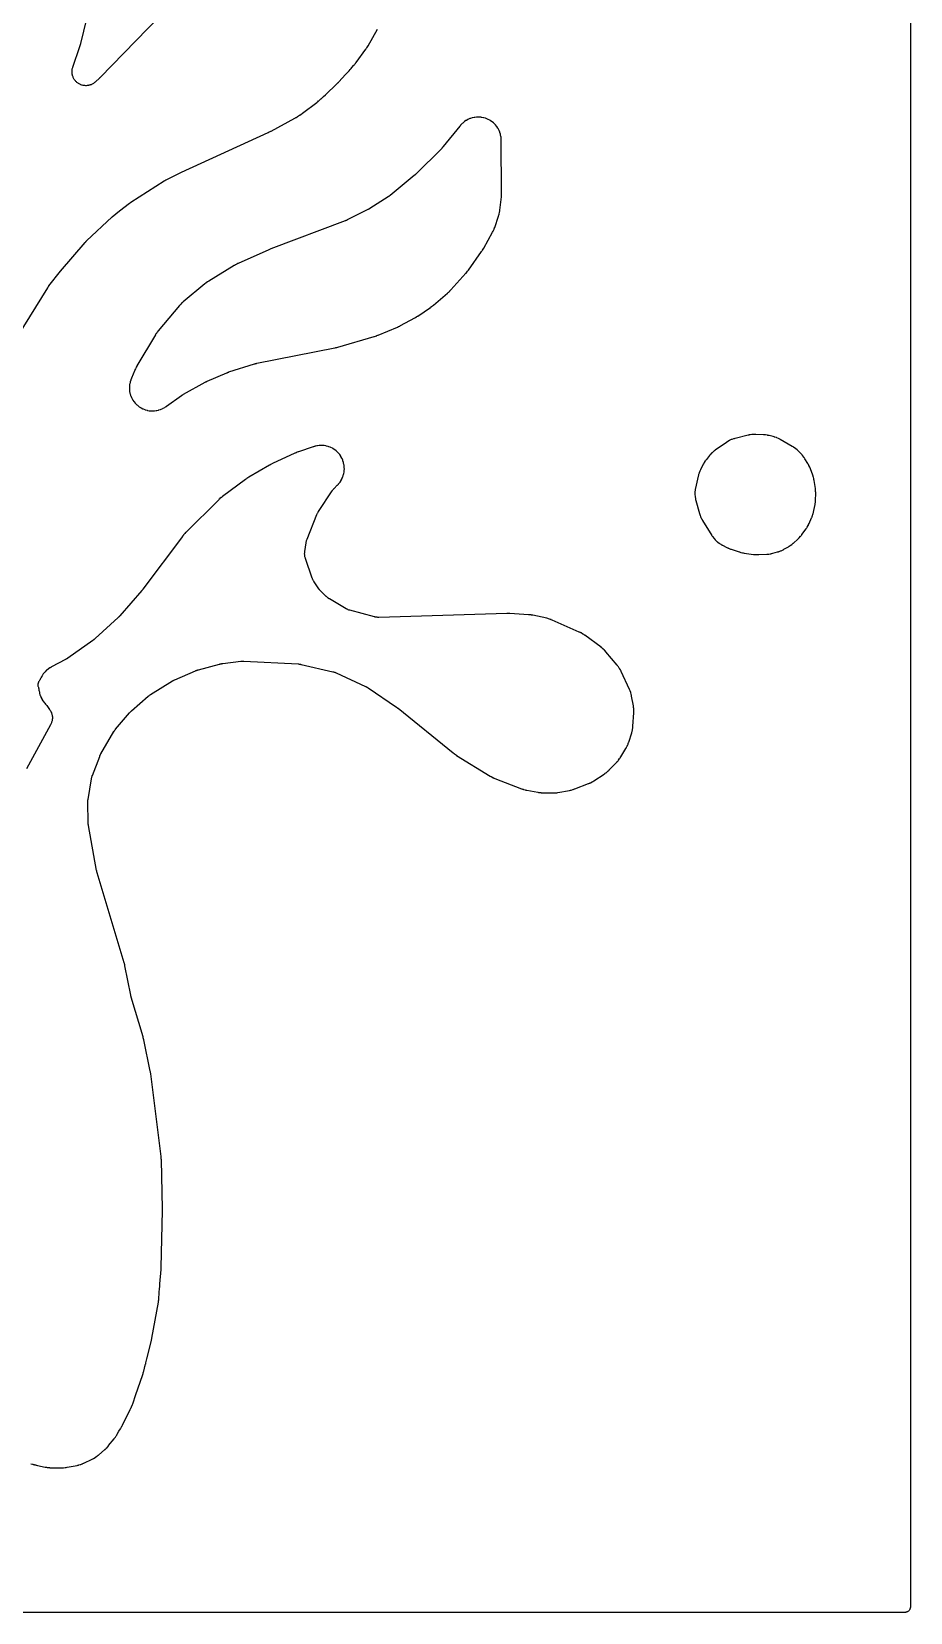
# Model space of a CAD drawing. Header units: millimetres. Extents: x 0 to 300, y 0 to 300.
# Drawn here: x 205.2 to 300, y -0.1 to 170.6 of the extents above; entities that cross this region are included whole.
import ezdxf

# ---------------------------------------------------------------- set-up
doc = ezdxf.new("R2010")
doc.units = ezdxf.units.MM
doc.layers.add('CUT', color=7, linetype='CONTINUOUS')

msp = doc.modelspace()

# ---------------------------------------------------------------- linework, layer by layer
at = {"layer": 'CUT'}
for points in [[(300.0476, 298.5625), (300.0476, 1.4375), (300.0476, 0.5522), (300.044, 0.4788), (300.0354, 0.4206), (300.0211, 0.3635), (300.0013, 0.3082), (299.9761, 0.255), (299.9459, 0.2046), (299.9108, 0.1573), (299.8714, 0.1137), (299.8278, 0.0743), (299.7805, 0.0392), (299.7301, 0.009), (299.6769, -0.0162), (299.6216, -0.036), (299.5645, -0.0503), (299.5063, -0.0589), (299.4329, -0.0625), (298.5476, -0.0625), (1.4375, -0.0625)], [(218.9802, 172.2054), (212.6041, 165.633), (212.6006, 165.6294), (212.5925, 165.6212), (212.5891, 165.6176), (212.5808, 165.6093), (212.5765, 165.605), (212.5663, 165.5949), (212.5619, 165.5905), (212.5552, 165.5839), (212.5509, 165.5797), (212.5407, 165.5699), (212.5369, 165.5662), (212.5284, 165.5581), (212.5164, 165.5469), (212.5111, 165.5419), (212.0843, 165.1472), (212.0524, 165.1191), (211.9904, 165.0672), (211.92, 165.0139), (211.8715, 164.9807), (211.7962, 164.9346), (211.7447, 164.9064), (211.6653, 164.8678), (211.6112, 164.8448), (211.5284, 164.8142), (211.4724, 164.7966), (211.387, 164.7742), (211.3295, 164.7622), (211.2423, 164.7483), (211.1839, 164.742), (211.0957, 164.7367), (211.037, 164.7361), (210.9488, 164.7395), (210.8902, 164.7447), (210.8028, 164.7567), (210.745, 164.7676), (210.6592, 164.7881), (210.6028, 164.8046), (210.5194, 164.8334), (210.4648, 164.8554), (210.3846, 164.8923), (210.3325, 164.9194), (210.2563, 164.964), (210.2071, 164.9961), (210.1357, 165.0479), (210.0899, 165.0847), (210.0238, 165.1433), (209.9818, 165.1844), (209.9219, 165.2492), (209.8841, 165.2942), (209.8307, 165.3645), (209.7976, 165.413), (209.7514, 165.4883), (209.7231, 165.5398), (209.6845, 165.6192), (209.6614, 165.6732), (209.6308, 165.756), (209.6131, 165.812), (209.5907, 165.8974), (209.5786, 165.9549), (209.5647, 166.0421), (209.5583, 166.1005), (209.553, 166.1886), (209.5524, 166.2474), (209.5557, 166.3356), (209.5609, 166.3941), (209.5728, 166.4816), (209.5837, 166.5394), (209.6042, 166.6252), (209.6268, 166.7029), (209.6402, 166.7449), (210.4069, 168.9656), (210.4112, 168.9786), (210.4383, 169.0634), (210.4424, 169.0765), (210.474, 169.1838), (210.4777, 169.197), (210.501, 169.2831), (210.5044, 169.2963), (211.7821, 174.4936)], [(199.7972, 131.4395), (206.9312, 142.9221), (206.9372, 142.9316), (206.9514, 142.9538), (206.9575, 142.9633), (206.965, 142.9748), (206.9713, 142.9841), (206.986, 143.0059), (206.9924, 143.0153), (207.0023, 143.0295), (207.0087, 143.0388), (207.024, 143.0602), (207.0306, 143.0694), (207.0387, 143.0805), (207.0454, 143.0895), (207.0612, 143.1106), (207.068, 143.1196), (208.3042, 144.7251), (210.9588, 147.803), (210.9665, 147.8119), (210.9847, 147.8324), (210.9926, 147.8412), (211.0022, 147.8518), (211.0102, 147.8605), (211.0289, 147.8806), (211.037, 147.8891), (211.0496, 147.9022), (211.0578, 147.9106), (211.077, 147.9302), (211.0853, 147.9385), (211.0955, 147.9487), (211.1039, 147.9569), (211.1237, 147.9759), (211.1322, 147.9841), (213.8863, 150.5731), (214.6924, 151.236), (215.7701, 152.065), (215.8693, 152.1413), (215.8873, 152.1551), (215.8932, 152.1597), (219.51, 154.4602), (219.5195, 154.4661), (219.5417, 154.4799), (219.5512, 154.4857), (219.5629, 154.4927), (219.5726, 154.4984), (219.5951, 154.5116), (219.6048, 154.5172), (219.6198, 154.5257), (219.6296, 154.5312), (219.6525, 154.5438), (219.6623, 154.5492), (219.6743, 154.5556), (219.6842, 154.5609), (219.7074, 154.5729), (219.7174, 154.578), (221.3615, 155.407), (230.7412, 159.6859), (230.7513, 159.6907), (230.8061, 159.7169), (230.8391, 159.7322), (230.8504, 159.7376), (230.9419, 159.7825), (230.9531, 159.7882), (231.0252, 159.8254), (231.0363, 159.8313), (233.5964, 161.2225), (233.6055, 161.2276), (233.6688, 161.2634), (233.6782, 161.2688), (233.7192, 161.293), (233.7388, 161.3051), (233.8592, 161.3826), (233.8776, 161.3949), (233.9091, 161.4168), (233.9175, 161.4228), (233.9758, 161.4649), (233.9852, 161.4718), (233.9978, 161.4813), (234.0035, 161.4846), (234.119, 161.5541), (234.1366, 161.5651), (234.2785, 161.6573), (234.2957, 161.6689), (234.4061, 161.7462), (234.4229, 161.7584), (235.9704, 162.9237), (235.9831, 162.9335), (236.0642, 162.998), (236.0765, 163.0081), (236.1761, 163.0918), (236.1882, 163.1022), (236.2658, 163.1709), (236.2776, 163.1817), (236.3888, 163.2856), (236.4161, 163.3077), (236.4322, 163.3213), (236.5621, 163.4341), (236.5777, 163.4482), (236.678, 163.5418), (236.6932, 163.5564), (236.9015, 163.765), (238.1416, 164.9243), (238.1509, 164.9331), (238.2104, 164.9912), (238.2194, 165.0002), (238.2926, 165.0747), (238.3014, 165.0839), (238.3584, 165.1444), (238.367, 165.1538), (239.0901, 165.9556), (239.3551, 166.2209), (239.3692, 166.2354), (239.4587, 166.3313), (239.4722, 166.3462), (239.5804, 166.4702), (239.5934, 166.4856), (239.6763, 166.5873), (239.6888, 166.6032), (239.7685, 166.7079), (239.985, 166.948), (239.9952, 166.9596), (240.0606, 167.0359), (240.0705, 167.0478), (240.15, 167.1457), (240.1596, 167.1578), (240.2209, 167.2374), (240.2302, 167.2498), (241.2806, 168.6883), (241.2906, 168.7025), (241.3544, 168.7954), (241.364, 168.8098), (241.4407, 168.9286), (241.4499, 168.9433), (241.5082, 169.0397), (241.5169, 169.0547), (242.5353, 170.8535)], [(205.1259, 15.9835), (205.2961, 15.9296), (205.3225, 15.9219), (205.3744, 15.9081), (205.3877, 15.9047), (205.4745, 15.8837), (205.4879, 15.8806), (205.539, 15.8694), (205.5831, 15.8569), (205.618, 15.848), (205.6867, 15.8329), (205.7043, 15.8293), (205.8195, 15.8074), (205.8366, 15.8045), (206.6687, 15.6228), (206.6838, 15.6197), (206.7818, 15.6009), (206.7969, 15.5983), (206.8561, 15.5885), (206.8865, 15.5842), (207.0848, 15.5618), (207.1154, 15.5592), (207.1752, 15.5555), (207.1906, 15.5548), (207.2903, 15.5512), (207.3057, 15.5508), (207.4678, 15.5492), (207.5104, 15.5445), (207.5384, 15.542), (207.7176, 15.5306), (207.7737, 15.5296), (207.9532, 15.535), (207.9812, 15.5364), (208.0358, 15.5406), (208.0498, 15.5419), (208.0632, 15.5432), (208.4109, 15.5397), (208.4262, 15.5397), (208.5255, 15.5412), (208.5408, 15.5417), (208.6004, 15.5441), (208.6309, 15.5461), (208.8285, 15.5643), (208.8589, 15.5679), (208.9179, 15.5764), (208.933, 15.5788), (209.0309, 15.5954), (209.046, 15.5981), (210.1049, 15.8058), (210.1175, 15.8084), (210.1989, 15.8262), (210.2114, 15.8291), (210.2602, 15.8408), (210.285, 15.8474), (210.4431, 15.8927), (210.4918, 15.9089), (210.6455, 15.9676), (210.6693, 15.9773), (210.7153, 15.9971), (210.727, 16.0023), (210.8029, 16.037), (210.8145, 16.0425), (211.7143, 16.4775), (211.7219, 16.4812), (211.7931, 16.5154), (211.806, 16.5217), (211.8559, 16.5471), (211.8811, 16.5607), (212.0407, 16.6518), (212.0891, 16.6826), (212.2393, 16.7884), (212.2623, 16.8055), (212.3065, 16.8399), (212.3177, 16.8489), (212.3898, 16.9079), (212.4008, 16.9171), (213.1044, 17.5214), (213.1147, 17.5305), (213.1813, 17.5904), (213.1915, 17.5997), (213.2306, 17.6366), (213.2503, 17.656), (213.3749, 17.7847), (213.3936, 17.8049), (213.4292, 17.8453), (213.4382, 17.8557), (213.4959, 17.9242), (213.5047, 17.9348), (214.1075, 18.6843), (214.1163, 18.6956), (214.1729, 18.7695), (214.1815, 18.781), (214.2145, 18.8262), (214.2308, 18.8498), (214.3331, 19.0053), (214.3483, 19.0296), (214.3767, 19.0778), (214.3839, 19.0902), (214.4294, 19.1715), (214.4362, 19.1841), (214.6031, 19.4997), (214.7795, 19.754), (214.7855, 19.7628), (214.8271, 19.8251), (214.8333, 19.8345), (214.8598, 19.8758), (214.8721, 19.896), (214.9468, 20.0233), (214.958, 20.0431), (214.9767, 20.0779), (214.9816, 20.0874), (215.0155, 20.1533), (215.0209, 20.164), (215.8419, 21.8431), (215.9095, 21.9711), (215.9154, 21.9825), (215.9528, 22.057), (215.9584, 22.0685), (215.9799, 22.1138), (215.9904, 22.1372), (216.0554, 22.2907), (216.0649, 22.3145), (216.0825, 22.3614), (216.0869, 22.3735), (216.1144, 22.4522), (216.1185, 22.4643), (216.4392, 23.4478), (217.1552, 25.5002), (217.1596, 25.5133), (217.1872, 25.5986), (217.1913, 25.6118), (217.2235, 25.7197), (217.2273, 25.733), (217.2509, 25.8195), (217.2544, 25.8329), (217.3741, 26.3143), (217.4262, 26.4741), (217.4312, 26.4903), (217.4626, 26.5967), (217.4672, 26.6131), (217.5027, 26.7476), (217.5068, 26.7641), (217.5321, 26.8721), (217.5357, 26.8887), (217.6229, 27.3154), (218.1167, 29.3019), (218.1189, 29.3108), (218.1332, 29.3724), (218.1353, 29.3819), (218.152, 29.4591), (218.1539, 29.4684), (218.1661, 29.5296), (218.168, 29.5397), (218.874, 33.4369), (218.8765, 33.4518), (218.8916, 33.5491), (218.8938, 33.5641), (218.9096, 33.6866), (218.9114, 33.7016), (218.9216, 33.7995), (218.9229, 33.8146), (219.0135, 34.9699), (219.0251, 35.0605), (219.027, 35.0765), (219.0375, 35.1806), (219.0389, 35.1967), (219.0435, 35.2593), (219.045, 35.2915), (219.0472, 35.3994), (219.1695, 36.9599), (219.1701, 36.9678), (219.1737, 37.0225), (219.1742, 37.0309), (219.1776, 37.0992), (219.178, 37.1075), (219.18, 37.1615), (219.1803, 37.1703), (219.3184, 43.3254), (219.3185, 43.3318), (219.319, 43.3764), (219.3191, 43.3833), (219.3191, 43.4389), (219.319, 43.4456), (219.3186, 43.4896), (219.3184, 43.4968), (219.1972, 48.774), (219.1967, 48.7893), (219.1918, 48.8888), (219.1909, 48.9041), (219.1816, 49.0288), (219.1803, 49.0441), (219.1704, 49.1432), (219.1687, 49.1585), (218.0459, 58.0802), (218.0444, 58.0912), (218.0334, 58.1678), (218.0315, 58.1796), (218.0158, 58.2747), (218.0138, 58.2863), (217.9999, 58.3612), (217.9975, 58.3735), (217.3003, 61.7449), (217.2976, 61.7573), (217.2792, 61.8376), (217.2762, 61.8499), (217.251, 61.9503), (217.2478, 61.9626), (217.226, 62.0421), (217.2225, 62.0543), (215.9443, 66.3608), (215.9414, 66.3709), (215.9347, 66.3944), (215.9319, 66.4045), (215.9286, 66.4169), (215.9259, 66.427), (215.9197, 66.4507), (215.9172, 66.4609), (215.9133, 66.4767), (215.9108, 66.487), (215.9052, 66.5109), (215.9029, 66.5211), (215.9001, 66.5336), (215.8979, 66.5439), (215.8928, 66.5679), (215.8907, 66.5782), (215.2707, 69.7148), (215.2677, 69.729), (215.2473, 69.8208), (215.2439, 69.8348), (215.2155, 69.9494), (215.2118, 69.9634), (215.187, 70.0541), (215.183, 70.068), (212.2708, 79.7701), (212.2673, 79.7823), (212.2591, 79.8108), (212.2558, 79.823), (212.2517, 79.838), (212.2485, 79.8503), (212.2412, 79.879), (212.2382, 79.8913), (212.2336, 79.9103), (212.2307, 79.9226), (212.2242, 79.9515), (212.2215, 79.9639), (212.2184, 79.9791), (212.2158, 79.9915), (212.2102, 80.0206), (212.2078, 80.033), (211.3295, 84.8932), (211.3279, 84.9021), (211.3255, 84.9161), (211.322, 84.9385), (211.3172, 84.9716), (211.3136, 85), (211.311, 85.0232), (211.3097, 85.035), (211.3092, 85.0403), (211.3069, 85.0672), (211.3028, 85.1279), (211.301, 85.164), (211.3006, 85.1779), (211.3004, 85.187), (211.2605, 87.3637), (211.2604, 87.3739), (211.2603, 87.3897), (211.2609, 87.4306), (211.2636, 87.4994), (211.2653, 87.53), (211.2654, 87.5316), (211.2682, 87.5621), (211.2755, 87.6306), (211.2807, 87.6711), (211.2831, 87.6867), (211.2847, 87.6968), (211.6493, 89.9095), (211.6513, 89.9208), (211.6544, 89.9382), (211.6635, 89.983), (211.6808, 90.058), (211.6892, 90.0913), (211.6896, 90.093), (211.6992, 90.1259), (211.7222, 90.1994), (211.737, 90.2427), (211.7431, 90.2593), (211.7471, 90.27), (212.5429, 92.3429), (212.5463, 92.3515), (212.5517, 92.3651), (212.5605, 92.3866), (212.5739, 92.4182), (212.5859, 92.445), (212.596, 92.4667), (212.6012, 92.4778), (212.6036, 92.4827), (212.616, 92.5075), (212.6448, 92.5629), (212.6626, 92.5954), (212.6698, 92.6078), (212.6744, 92.6158), (214.0804, 95.0083), (214.0852, 95.0166), (214.093, 95.0295), (214.1057, 95.0499), (214.1248, 95.0798), (214.1415, 95.105), (214.1556, 95.1254), (214.1628, 95.1358), (214.166, 95.1403), (214.183, 95.1635), (214.2219, 95.2149), (214.2456, 95.2449), (214.2551, 95.2563), (214.2612, 95.2636), (215.764, 97.0427), (215.7687, 97.0482), (215.7795, 97.0608), (215.7841, 97.0662), (215.7853, 97.0675), (215.804, 97.0883), (215.8483, 97.136), (215.8639, 97.1523), (215.8881, 97.1759), (215.9474, 97.2314), (215.9734, 97.2548), (217.7846, 98.8233), (217.7901, 98.828), (217.8028, 98.8388), (217.8083, 98.8434), (217.8095, 98.8444), (217.8311, 98.862), (217.8823, 98.9023), (217.9002, 98.9159), (217.9277, 98.9355), (217.9949, 98.9811), (218.0242, 99.0002), (220.3991, 100.4825), (220.405, 100.4861), (220.4189, 100.4946), (220.4248, 100.4982), (220.4261, 100.499), (220.4495, 100.5126), (220.5046, 100.5436), (220.5238, 100.554), (220.5531, 100.5687), (220.6242, 100.6026), (220.6551, 100.6166), (222.8687, 101.5705), (222.8837, 101.5768), (222.9188, 101.5912), (222.9339, 101.5972), (222.9521, 101.6043), (222.9672, 101.61), (223.0025, 101.623), (223.0177, 101.6284), (223.0411, 101.6366), (223.0564, 101.6418), (223.0923, 101.6535), (223.1077, 101.6584), (223.1265, 101.6642), (223.142, 101.6689), (223.1783, 101.6793), (223.1939, 101.6837), (225.4858, 102.3008), (225.5011, 102.3048), (225.5369, 102.3138), (225.5523, 102.3175), (225.5711, 102.3218), (225.5866, 102.3253), (225.6227, 102.333), (225.6382, 102.3362), (225.6621, 102.3408), (225.6777, 102.3437), (225.714, 102.3501), (225.7296, 102.3528), (225.7487, 102.3558), (225.7644, 102.3581), (225.8009, 102.3633), (225.8166, 102.3654), (227.7847, 102.6073), (227.7945, 102.6084), (227.8095, 102.6101), (227.8485, 102.6136), (227.9143, 102.6181), (227.9436, 102.6196), (227.9452, 102.6196), (227.9746, 102.6202), (228.0405, 102.6204), (228.0797, 102.6196), (228.0948, 102.619), (228.1046, 102.6185), (233.9532, 102.3156), (233.9631, 102.315), (233.9783, 102.3141), (234.0176, 102.3107), (234.0837, 102.3036), (234.1131, 102.3), (234.1147, 102.2998), (234.144, 102.2952), (234.2095, 102.2838), (234.2482, 102.2762), (234.2632, 102.2729), (234.2728, 102.2707), (237.7038, 101.4773), (237.7151, 101.4746), (237.7324, 101.4704), (237.7768, 101.4583), (237.8512, 101.436), (237.8841, 101.4254), (237.8858, 101.4248), (237.9183, 101.413), (237.9907, 101.3851), (238.0333, 101.3674), (238.0496, 101.3601), (238.0601, 101.3554), (241.2432, 99.8872), (241.2516, 99.8833), (241.2648, 99.877), (241.2858, 99.8668), (241.3164, 99.8513), (241.3424, 99.8376), (241.3635, 99.826), (241.3742, 99.8201), (241.3789, 99.8174), (241.4029, 99.8033), (241.4564, 99.7709), (241.4877, 99.7509), (241.4997, 99.743), (241.5074, 99.7378), (244.5837, 97.6459), (244.5914, 97.6406), (244.6092, 97.6282), (244.6169, 97.6228), (244.6261, 97.6162), (244.6337, 97.6108), (244.6513, 97.598), (244.6589, 97.5925), (244.6704, 97.5839), (244.6779, 97.5783), (244.6952, 97.5652), (244.7026, 97.5595), (244.7116, 97.5525), (244.7189, 97.5467), (244.736, 97.5332), (244.7433, 97.5274), (250.6815, 92.7244), (250.6964, 92.7127), (250.7944, 92.6384), (250.8097, 92.6273), (250.9356, 92.538), (250.9512, 92.5272), (251.0537, 92.4593), (251.0696, 92.4491), (254.6824, 90.2146), (254.6943, 90.2074), (254.7722, 90.1617), (254.7843, 90.1548), (254.8318, 90.1284), (254.8564, 90.1154), (255.0182, 90.035), (255.0434, 90.0232), (255.0931, 90.0013), (255.1059, 89.9959), (255.1894, 89.9614), (255.2024, 89.9562), (258.0875, 88.8422), (258.1005, 88.8374), (258.1854, 88.8068), (258.1985, 88.8023), (258.25, 88.7851), (258.2765, 88.7769), (258.4501, 88.7278), (258.477, 88.7208), (258.5298, 88.7085), (258.5433, 88.7055), (258.6317, 88.687), (258.6453, 88.6843), (259.831, 88.4645), (259.8429, 88.4624), (259.92, 88.4497), (259.9318, 88.4479), (259.9783, 88.4411), (260.0022, 88.4382), (260.1576, 88.4221), (260.1815, 88.4201), (260.2284, 88.4171), (260.2404, 88.4165), (260.3184, 88.4131), (260.3305, 88.4127), (261.3769, 88.3886), (261.3921, 88.3884), (261.4909, 88.3887), (261.5061, 88.3889), (261.5655, 88.3905), (261.5958, 88.3922), (261.7928, 88.4076), (261.823, 88.4108), (261.8819, 88.4184), (261.8969, 88.4205), (261.9946, 88.4357), (262.0096, 88.4383), (263.2426, 88.6622), (263.2567, 88.665), (263.3481, 88.6839), (263.3621, 88.6869), (263.4168, 88.6996), (263.4446, 88.7067), (263.6241, 88.7575), (263.6516, 88.766), (263.7048, 88.7838), (263.7183, 88.7885), (263.8061, 88.8203), (263.8196, 88.8253), (265.3146, 89.4073), (265.329, 89.4131), (265.4226, 89.4524), (265.4369, 89.4586), (265.4925, 89.4836), (265.5206, 89.4972), (265.701, 89.59), (265.7283, 89.605), (265.781, 89.6357), (265.7944, 89.6437), (265.8807, 89.697), (265.8939, 89.7054), (267.0016, 90.4302), (267.0154, 90.4395), (267.1046, 90.5015), (267.1182, 90.5112), (267.1707, 90.5499), (267.1971, 90.5705), (267.3644, 90.7088), (267.3896, 90.7308), (267.4375, 90.7751), (267.4496, 90.7866), (267.5272, 90.8626), (267.539, 90.8745), (268.3665, 91.7304), (268.3783, 91.7429), (268.4535, 91.8254), (268.4649, 91.8382), (268.5087, 91.8889), (268.5303, 91.9156), (268.666, 92.0926), (268.6861, 92.1205), (268.7238, 92.1759), (268.7332, 92.1902), (268.7933, 92.2843), (268.8023, 92.2989), (269.3456, 93.2063), (269.3542, 93.2211), (269.4086, 93.3181), (269.4168, 93.3332), (269.4477, 93.3923), (269.4627, 93.4231), (269.5545, 93.6255), (269.5677, 93.6571), (269.5917, 93.7193), (269.5977, 93.7354), (269.6347, 93.8402), (269.6402, 93.8565), (269.9652, 94.8663), (269.9689, 94.8782), (269.9921, 94.956), (269.9956, 94.968), (270.0086, 95.015), (270.0147, 95.0392), (270.0509, 95.1951), (270.0602, 95.2441), (270.0833, 95.4025), (270.0864, 95.4273), (270.0914, 95.4758), (270.0925, 95.4882), (270.0992, 95.5691), (270.1001, 95.5816), (270.1905, 97.045), (270.1913, 97.0629), (270.195, 97.1795), (270.1953, 97.1974), (270.1954, 97.2674), (270.1944, 97.3032), (270.1809, 97.5358), (270.1778, 97.5716), (270.1696, 97.6411), (270.1672, 97.6588), (270.15, 97.7742), (270.1471, 97.7919), (269.9562, 98.8554), (269.9539, 98.868), (269.9374, 98.9496), (269.9347, 98.9621), (269.9238, 99.0109), (269.9177, 99.0358), (269.875, 99.1943), (269.8596, 99.2431), (269.8036, 99.3974), (269.7944, 99.4212), (269.7753, 99.4675), (269.7703, 99.4793), (269.7369, 99.5555), (269.7317, 99.5672), (268.8319, 101.5105), (268.8261, 101.5226), (268.7876, 101.601), (268.7816, 101.613), (268.7574, 101.6595), (268.7445, 101.6831), (268.6585, 101.8322), (268.6296, 101.8775), (268.5306, 102.0184), (268.5147, 102.04), (268.4826, 102.0815), (268.4743, 102.0921), (268.4194, 102.1599), (268.4109, 102.1703), (267.1869, 103.6167), (267.1756, 103.6298), (267.1004, 103.7136), (267.0886, 103.7263), (267.0421, 103.7753), (267.0175, 103.7997), (266.8533, 103.9536), (266.8274, 103.9765), (266.7755, 104.0198), (266.7621, 104.0307), (266.6736, 104.1003), (266.6598, 104.1108), (264.9005, 105.414), (264.887, 105.4237), (264.7984, 105.4856), (264.7846, 105.4949), (264.7304, 105.5306), (264.7021, 105.5481), (264.5153, 105.6567), (264.4861, 105.6726), (264.4283, 105.7021), (264.4134, 105.7094), (264.3157, 105.7558), (264.3006, 105.7628), (261.3894, 107.048), (261.3754, 107.0539), (261.2845, 107.0914), (261.2704, 107.097), (261.2152, 107.1181), (261.1867, 107.1282), (260.9997, 107.1891), (260.9707, 107.1977), (260.9137, 107.2131), (260.899, 107.2169), (260.8034, 107.2402), (260.7887, 107.2436), (259.2926, 107.5686), (259.2821, 107.5708), (259.2088, 107.5854), (259.1978, 107.5875), (259.1496, 107.5961), (259.1263, 107.5998), (258.9804, 107.6201), (258.9579, 107.6228), (258.9186, 107.6267), (258.908, 107.6277), (258.8343, 107.6338), (258.8224, 107.6347), (256.8233, 107.7596), (256.8093, 107.7603), (256.7188, 107.7639), (256.7048, 107.7643), (256.591, 107.7661), (256.5771, 107.7661), (256.4865, 107.7655), (256.4725, 107.7652), (242.682, 107.343), (242.6711, 107.3428), (242.6543, 107.3425), (242.6107, 107.3427), (242.5553, 107.3444), (242.4792, 107.3499), (242.405, 107.3584), (242.3297, 107.3704), (242.2754, 107.3814), (242.2329, 107.391), (242.2165, 107.3952), (242.206, 107.3979), (239.5559, 108.103), (239.5462, 108.1056), (239.5312, 108.1098), (239.4925, 108.1215), (239.4437, 108.1375), (239.3776, 108.162), (239.3137, 108.1886), (239.2496, 108.2183), (239.2039, 108.2417), (239.1684, 108.2609), (239.1549, 108.2686), (239.1461, 108.2736), (237.33, 109.3355), (237.3219, 109.3403), (237.309, 109.348), (237.2888, 109.3605), (237.2592, 109.3793), (237.2341, 109.3958), (237.2293, 109.3991), (237.189, 109.4283), (237.133, 109.4713), (237.0827, 109.5128), (237.0451, 109.5463), (237.0161, 109.5733), (237.0062, 109.583), (236.9994, 109.5896), (236.4275, 110.1572), (236.42, 110.1648), (236.4084, 110.1766), (236.3791, 110.2079), (236.331, 110.2616), (236.31, 110.286), (236.3089, 110.2873), (236.2888, 110.3123), (236.2447, 110.3694), (236.2193, 110.4039), (236.2098, 110.4175), (236.2037, 110.4263), (235.6784, 111.1962), (235.6729, 111.2044), (235.6644, 111.2171), (235.6432, 111.2506), (235.6171, 111.2937), (235.5835, 111.3544), (235.553, 111.415), (235.5242, 111.4781), (235.5051, 111.5247), (235.4908, 111.5617), (235.4856, 111.5761), (235.4823, 111.5855), (234.7518, 113.6868), (234.7385, 113.7283), (234.716, 113.8049), (234.6955, 113.8896), (234.6845, 113.9466), (234.6723, 114.0328), (234.667, 114.0906), (234.6631, 114.1777), (234.6634, 114.2357), (234.668, 114.3227), (234.6761, 114.4021), (234.6815, 114.4454), (234.8252, 115.397), (234.8272, 115.4096), (234.8304, 115.4291), (234.8402, 115.4792), (234.859, 115.5631), (234.8682, 115.6002), (234.8687, 115.6021), (234.8795, 115.6389), (234.9053, 115.7209), (234.9221, 115.7691), (234.9291, 115.7875), (234.9337, 115.7994), (235.9754, 118.4318), (235.9798, 118.4428), (235.9867, 118.4597), (236.0059, 118.503), (236.04, 118.5751), (236.0559, 118.6069), (236.0568, 118.6085), (236.0738, 118.6397), (236.1136, 118.7088), (236.1382, 118.7493), (236.1482, 118.7646), (236.1547, 118.7745), (237.628, 120.9878), (237.6341, 120.9967), (237.6435, 121.0105), (237.6687, 121.0457), (237.7127, 121.1038), (237.7327, 121.1293), (237.7338, 121.1307), (237.7548, 121.1555), (237.8028, 121.2103), (237.8321, 121.2421), (237.8437, 121.2542), (237.8513, 121.2619), (238.1862, 121.6006), (238.1965, 121.6113), (238.2627, 121.6818), (238.2728, 121.6927), (238.3116, 121.736), (238.3308, 121.7587), (238.4508, 121.9069), (238.4859, 121.9549), (238.5892, 122.1121), (238.6193, 122.1634), (238.7065, 122.33), (238.7315, 122.384), (238.8018, 122.5585), (238.8212, 122.6147), (238.8739, 122.7953), (238.8877, 122.8532), (238.9222, 123.038), (238.9302, 123.097), (238.9462, 123.2844), (238.9483, 123.3438), (238.9457, 123.5319), (238.9419, 123.5913), (238.9207, 123.7782), (238.9111, 123.8369), (238.8715, 124.0207), (238.856, 124.0782), (238.7984, 124.2572), (238.7774, 124.3129), (238.7023, 124.4853), (238.6759, 124.5386), (238.5841, 124.7028), (238.5525, 124.7532), (238.4449, 124.9074), (238.4085, 124.9545), (238.2862, 125.0973), (238.2453, 125.1406), (238.1094, 125.2706), (238.0644, 125.3095), (237.9163, 125.4255), (237.8677, 125.4598), (237.7088, 125.5604), (237.6571, 125.5898), (237.489, 125.6742), (237.4346, 125.6983), (237.259, 125.7657), (237.2025, 125.7842), (237.0211, 125.8339), (236.963, 125.8468), (236.7776, 125.8783), (236.7185, 125.8853), (236.5309, 125.8982), (236.4714, 125.8994), (236.2834, 125.8937), (236.2241, 125.889), (236.0376, 125.8647), (235.979, 125.8541), (235.7933, 125.8109), (235.7645, 125.8034), (235.7087, 125.7875), (235.6944, 125.7832), (235.6021, 125.7544), (235.588, 125.7497), (233.9834, 125.204), (233.9689, 125.1989), (233.8748, 125.1642), (233.8604, 125.1586), (233.7434, 125.112), (233.7291, 125.1061), (233.6369, 125.0666), (233.6228, 125.0603), (231.2085, 123.951), (231.1952, 123.9447), (231.1092, 123.9026), (231.096, 123.8959), (230.9894, 123.8404), (230.9764, 123.8334), (230.8925, 123.7872), (230.8797, 123.7799), (228.6381, 122.4696), (228.6241, 122.4611), (228.5337, 122.405), (228.5199, 122.3961), (228.4084, 122.3225), (228.3949, 122.3133), (228.3077, 122.2523), (228.2944, 122.2427), (225.7995, 120.3923), (225.7824, 120.3792), (225.6729, 120.2917), (225.6563, 120.2779), (225.5229, 120.1632), (225.5068, 120.1489), (225.4038, 120.0537), (225.3882, 120.0388), (221.8325, 116.5071), (221.8172, 116.4914), (221.7195, 116.3869), (221.7047, 116.3706), (221.5871, 116.2352), (221.573, 116.2183), (221.4832, 116.107), (221.4697, 116.0896), (217.2073, 110.3894), (217.2033, 110.3841), (217.1939, 110.3718), (217.1899, 110.3665), (217.1804, 110.3541), (217.1753, 110.3477), (217.1635, 110.3326), (217.1584, 110.3262), (217.1505, 110.3163), (217.1454, 110.31), (217.1335, 110.2954), (217.1283, 110.2891), (217.1255, 110.2857), (217.1193, 110.2783), (217.1047, 110.2612), (217.0984, 110.2538), (214.7326, 107.5263), (214.7239, 107.5165), (214.7036, 107.4937), (214.6948, 107.484), (214.6841, 107.4724), (214.6753, 107.4629), (214.6544, 107.4409), (214.6454, 107.4315), (214.6314, 107.4171), (214.6222, 107.4079), (214.6007, 107.3864), (214.5914, 107.3773), (214.58, 107.3662), (214.5706, 107.3572), (214.5485, 107.3364), (214.5389, 107.3275), (212.0408, 105.0445), (212.0303, 105.0351), (212.0055, 105.0131), (211.9948, 105.0038), (211.9817, 104.9926), (211.9709, 104.9834), (211.9454, 104.9623), (211.9345, 104.9533), (211.9175, 104.9397), (211.9064, 104.9309), (211.8803, 104.9105), (211.869, 104.9019), (211.8552, 104.8915), (211.8438, 104.8831), (211.8171, 104.8636), (211.8056, 104.8553), (209.1011, 102.9471), (209.0894, 102.9391), (209.0621, 102.9204), (209.0504, 102.9125), (209.0359, 102.903), (209.024, 102.8953), (208.9961, 102.8775), (208.9841, 102.87), (208.9656, 102.8586), (208.9534, 102.8513), (208.925, 102.8344), (208.9127, 102.8272), (208.8977, 102.8187), (208.8854, 102.8117), (208.8564, 102.7957), (208.844, 102.789), (207.3481, 101.9941), (207.3353, 101.9871), (207.2531, 101.9408), (207.2405, 101.9335), (207.1918, 101.9045), (207.1672, 101.8891), (207.012, 101.7862), (206.9652, 101.7519), (206.8227, 101.6361), (206.7794, 101.5974), (206.6488, 101.4684), (206.6095, 101.4256), (206.4919, 101.2846), (206.4569, 101.2383), (206.3535, 101.0865), (206.3232, 101.037), (206.2349, 100.876), (206.2095, 100.8238), (206.1866, 100.7703), (206.1681, 100.73), (206.1325, 100.6569), (206.0897, 100.5792), (206.0587, 100.5289), (206.0084, 100.4557), (205.9866, 100.4271), (205.9533, 100.3787), (205.9249, 100.3272), (205.9017, 100.2732), (205.8839, 100.2173), (205.8716, 100.1598), (205.865, 100.1014), (205.8642, 100.0426), (205.8691, 99.9841), (205.8797, 99.9262), (205.896, 99.8698), (205.9213, 99.7954), (205.9452, 99.7111), (205.9585, 99.6537), (205.9742, 99.5665), (205.9852, 99.4813), (205.9878, 99.4589), (205.9883, 99.454), (205.9944, 99.4109), (206.0268, 99.2293), (206.0397, 99.1727), (206.0893, 98.9959), (206.1076, 98.9408), (206.174, 98.7696), (206.1976, 98.7165), (206.2803, 98.5526), (206.3089, 98.5021), (206.407, 98.3469), (206.4404, 98.2993), (206.5546, 98.1523), (206.573, 98.1298), (206.6099, 98.0868), (206.6195, 98.0759), (206.6974, 97.9893), (206.7211, 97.9629), (206.7586, 97.9181), (206.8026, 97.8619), (206.8241, 97.8334), (207.1399, 97.3958), (207.1659, 97.3578), (207.2116, 97.2871), (207.2576, 97.2074), (207.2854, 97.1529), (207.3229, 97.0689), (207.3451, 97.0118), (207.3738, 96.9245), (207.39, 96.8655), (207.4097, 96.7756), (207.4198, 96.7152), (207.4303, 96.6239), (207.4341, 96.5628), (207.4352, 96.4708), (207.4328, 96.4097), (207.4244, 96.3181), (207.4158, 96.2575), (207.3982, 96.1672), (207.3834, 96.1078), (207.3567, 96.0198), (207.3359, 95.9622), (207.3003, 95.8774), (207.2638, 95.8015), (207.2428, 95.7606), (204.6415, 90.9936)]]:
    msp.add_lwpolyline(points, dxfattribs=at)
for points in [[(215.8269, 131.4878), (215.8821, 131.3069), (215.9024, 131.2506), (215.9754, 131.076), (216.0012, 131.022), (216.0911, 130.8556), (216.1222, 130.8045), (216.2283, 130.6479), (216.2643, 130.6001), (216.3855, 130.4548), (216.4261, 130.4108), (216.5611, 130.2783), (216.6059, 130.2386), (216.7535, 130.1203), (216.8019, 130.0852), (216.9606, 129.9821), (217.0123, 129.9521), (217.1804, 129.8653), (217.2349, 129.8405), (217.4108, 129.771), (217.4675, 129.7518), (217.6495, 129.7), (217.7078, 129.6866), (217.894, 129.6533), (217.9534, 129.6457), (218.142, 129.6311), (218.2018, 129.6294), (218.3909, 129.6337), (218.4506, 129.638), (218.6384, 129.6611), (218.6973, 129.6713), (218.8819, 129.713), (218.9395, 129.729), (219.119, 129.7889), (219.1747, 129.8106), (219.3474, 129.888), (219.4007, 129.9152), (219.567, 130.0107), (219.5926, 130.0263), (219.6417, 130.0579), (219.6542, 130.0661), (219.7347, 130.1207), (219.747, 130.1293), (221.3678, 131.2892), (221.3781, 131.2965), (221.4023, 131.3133), (221.4128, 131.3205), (221.4256, 131.3291), (221.4361, 131.3361), (221.4608, 131.3522), (221.4714, 131.3591), (221.4879, 131.3695), (221.4986, 131.3762), (221.5237, 131.3916), (221.5346, 131.3982), (221.5478, 131.4061), (221.5587, 131.4125), (221.5843, 131.4272), (221.5953, 131.4334), (223.9258, 132.7332), (223.9362, 132.7389), (223.9605, 132.752), (223.971, 132.7576), (223.9838, 132.7643), (223.9944, 132.7697), (224.019, 132.7822), (224.0296, 132.7875), (224.046, 132.7956), (224.0567, 132.8007), (224.0817, 132.8126), (224.0924, 132.8176), (224.1056, 132.8236), (224.1164, 132.8285), (224.1417, 132.8397), (224.1526, 132.8444), (226.2794, 133.752), (226.2895, 133.7562), (226.313, 133.7659), (226.3231, 133.77), (226.3355, 133.775), (226.3456, 133.7789), (226.3694, 133.7881), (226.3796, 133.7919), (226.3953, 133.7978), (226.4056, 133.8015), (226.4295, 133.81), (226.4398, 133.8136), (226.4524, 133.818), (226.4627, 133.8214), (226.4869, 133.8294), (226.4973, 133.8328), (229.2388, 134.7002), (229.2507, 134.7038), (229.2785, 134.7122), (229.2904, 134.7157), (229.305, 134.7199), (229.317, 134.7232), (229.345, 134.7308), (229.3571, 134.734), (229.3756, 134.7388), (229.3877, 134.7418), (229.4159, 134.7486), (229.4281, 134.7515), (229.4429, 134.7548), (229.455, 134.7575), (229.4834, 134.7635), (229.4956, 134.766), (237.928, 136.4383), (237.9407, 136.441), (238.0228, 136.4591), (238.0354, 136.462), (238.138, 136.487), (238.1506, 136.4902), (238.2318, 136.5119), (238.2443, 136.5154), (242.1761, 137.6547), (242.1927, 137.6598), (242.2999, 137.6942), (242.3163, 137.6997), (242.4496, 137.7468), (242.4658, 137.7529), (242.5709, 137.7934), (242.5869, 137.7999), (244.6842, 138.6806), (244.698, 138.6866), (244.7869, 138.7266), (244.8005, 138.7329), (244.9107, 138.7858), (244.9242, 138.7925), (245.0109, 138.8368), (245.0242, 138.8438), (246.5551, 139.6752), (246.5681, 139.6825), (246.6518, 139.7307), (246.6646, 139.7382), (246.7681, 139.8013), (246.7807, 139.8092), (246.8619, 139.8615), (246.8743, 139.8696), (248.2483, 140.8027), (248.2621, 140.8124), (248.3508, 140.8764), (248.3643, 140.8864), (248.4734, 140.9698), (248.4866, 140.9802), (248.5716, 141.049), (248.5845, 141.0598), (250.0912, 142.3517), (250.1055, 142.3644), (250.1972, 142.4482), (250.2111, 142.4613), (250.3228, 142.5702), (250.3363, 142.5837), (250.4224, 142.6733), (250.4355, 142.6873), (252.0693, 144.4965), (252.0808, 144.5095), (252.1539, 144.5953), (252.1649, 144.6087), (252.2535, 144.719), (252.2642, 144.7327), (252.3322, 144.8226), (252.3424, 144.8365), (253.7714, 146.843), (253.7811, 146.8571), (253.843, 146.9494), (253.8524, 146.9638), (253.9267, 147.0819), (253.9356, 147.0965), (253.9922, 147.1923), (254.0006, 147.2071), (254.9498, 148.925), (254.9562, 148.9368), (254.9965, 149.0138), (255.0026, 149.0257), (255.0258, 149.0725), (255.0371, 149.0967), (255.1072, 149.2556), (255.1175, 149.2803), (255.1364, 149.329), (255.1411, 149.3415), (255.1708, 149.4231), (255.1752, 149.4357), (255.5884, 150.6557), (255.5933, 150.6709), (255.6242, 150.7707), (255.6287, 150.7861), (255.6456, 150.8465), (255.6535, 150.8777), (255.6989, 151.0814), (255.705, 151.113), (255.7154, 151.1748), (255.7178, 151.1907), (255.7323, 151.2941), (255.7343, 151.3101), (255.8972, 152.7551), (255.8989, 152.7726), (255.9084, 152.8864), (255.9096, 152.9039), (255.9173, 153.0471), (255.918, 153.0647), (255.9208, 153.1789), (255.9209, 153.1964), (255.8934, 158.7966), (255.8931, 158.8113), (255.8903, 158.9071), (255.8897, 158.9218), (255.8866, 158.9793), (255.8842, 159.0087), (255.8648, 159.1967), (255.8558, 159.255), (255.8185, 159.4376), (255.8039, 159.4947), (255.7488, 159.6728), (255.7287, 159.7282), (255.6564, 159.9), (255.6309, 159.9532), (255.5421, 160.1171), (255.5115, 160.1675), (255.4071, 160.3219), (255.3717, 160.369), (255.2526, 160.5124), (255.2127, 160.5559), (255.0801, 160.6869), (255.0362, 160.7262), (254.8914, 160.8436), (254.8438, 160.8784), (254.6882, 160.981), (254.6374, 161.011), (254.4725, 161.0978), (254.419, 161.1227), (254.2463, 161.1929), (254.1907, 161.2124), (254.012, 161.2653), (253.9547, 161.2792), (253.7716, 161.3144), (253.7132, 161.3226), (253.5276, 161.3396), (253.4687, 161.3421), (253.2823, 161.3408), (253.2235, 161.3375), (253.0381, 161.3179), (252.9798, 161.3088), (252.7973, 161.2711), (252.7402, 161.2564), (252.5622, 161.2009), (252.5069, 161.1806), (252.3352, 161.108), (252.2821, 161.0824), (252.1184, 160.9933), (252.0681, 160.9626), (251.9139, 160.8578), (251.8668, 160.8223), (251.7237, 160.7029), (251.6803, 160.663), (251.5478, 160.5282), (251.5276, 160.5067), (251.4893, 160.4638), (251.4796, 160.4526), (251.4176, 160.3795), (251.4082, 160.3682), (249.6296, 158.1643), (249.622, 158.1549), (249.6039, 158.1331), (249.596, 158.1238), (249.5864, 158.1125), (249.5785, 158.1033), (249.5598, 158.082), (249.5517, 158.0729), (249.5392, 158.059), (249.531, 158.05), (249.5118, 158.0292), (249.5035, 158.0203), (249.4932, 158.0096), (249.4848, 158.0008), (249.465, 157.9806), (249.4565, 157.9719), (246.6717, 155.196), (246.6641, 155.1885), (246.6461, 155.171), (246.6384, 155.1635), (246.6289, 155.1545), (246.621, 155.1472), (246.6027, 155.1301), (246.5947, 155.1229), (246.5825, 155.1117), (246.5745, 155.1046), (246.5557, 155.088), (246.5476, 155.0809), (246.5377, 155.0723), (246.5295, 155.0654), (246.5103, 155.0492), (246.5021, 155.0423), (243.8919, 152.8954), (243.8815, 152.887), (243.8572, 152.8676), (243.8467, 152.8594), (243.8338, 152.8494), (243.8232, 152.8413), (243.7983, 152.8226), (243.7876, 152.8147), (243.771, 152.8026), (243.7602, 152.7949), (243.7348, 152.7769), (243.7238, 152.7693), (243.7104, 152.7602), (243.6993, 152.7527), (243.6733, 152.7355), (243.6622, 152.7283), (241.7124, 151.4792), (241.7024, 151.4729), (241.6789, 151.4582), (241.6687, 151.452), (241.6563, 151.4445), (241.6461, 151.4385), (241.6222, 151.4244), (241.6119, 151.4185), (241.596, 151.4095), (241.5857, 151.4037), (241.5614, 151.3903), (241.551, 151.3846), (241.5382, 151.3778), (241.5277, 151.3723), (241.5031, 151.3595), (241.4925, 151.3542), (239.2693, 150.241), (239.2588, 150.2359), (239.2343, 150.224), (239.2237, 150.219), (239.2108, 150.2129), (239.2002, 150.208), (239.1753, 150.1968), (239.1646, 150.192), (239.1482, 150.1848), (239.1374, 150.1802), (239.1123, 150.1696), (239.1015, 150.1651), (239.0882, 150.1597), (239.0774, 150.1554), (239.052, 150.1454), (239.0411, 150.1412), (231.021, 147.1201), (231.0127, 147.1169), (230.9547, 147.094), (230.9457, 147.0904), (230.8739, 147.0608), (230.8652, 147.0571), (230.8088, 147.0328), (230.7996, 147.0288), (227.4792, 145.5312), (227.4625, 145.5234), (227.3551, 145.4709), (227.3387, 145.4626), (227.206, 145.3926), (227.1899, 145.3838), (227.0859, 145.3249), (227.07, 145.3156), (224.3282, 143.6482), (224.3098, 143.6366), (224.192, 143.559), (224.1741, 143.5467), (224.0299, 143.4441), (224.0124, 143.4311), (223.9005, 143.3452), (223.8835, 143.3316), (221.5597, 141.4092), (221.5492, 141.4003), (221.4817, 141.3419), (221.4715, 141.3328), (221.4317, 141.2967), (221.4118, 141.2778), (221.2853, 141.1519), (221.2663, 141.1321), (221.23, 141.0926), (221.2208, 141.0824), (221.162, 141.0152), (221.1531, 141.0048), (218.8611, 138.2644), (218.854, 138.2557), (218.8045, 138.1943), (218.7973, 138.1851), (218.7656, 138.1442), (218.7508, 138.1242), (218.661, 137.9975), (218.6476, 137.9777), (218.6249, 137.9428), (218.6189, 137.9333), (218.5776, 137.8672), (218.571, 137.8564), (216.5632, 134.4819), (216.5531, 134.4644), (216.49, 134.3497), (216.4806, 134.3318), (216.4062, 134.1853), (216.3974, 134.1671), (216.3421, 134.0484), (216.3338, 134.03), (215.9648, 133.1627), (215.9591, 133.1489), (215.9233, 133.0584), (215.9179, 133.0444), (215.8978, 132.9896), (215.8882, 132.9613), (215.831, 132.7782), (215.8161, 132.7202), (215.778, 132.5349), (215.7688, 132.4758), (215.7494, 132.2876), (215.7462, 132.2278), (215.7456, 132.0387), (215.7484, 131.9789), (215.7667, 131.7906), (215.7754, 131.7314), (215.8123, 131.5459)], [(276.8492, 120.1342), (276.8619, 120.0785), (276.8653, 120.0643), (276.8886, 119.972), (276.8924, 119.9579), (277.2828, 118.5591), (277.2868, 118.5455), (277.3135, 118.4578), (277.3178, 118.4443), (277.3351, 118.392), (277.3446, 118.3654), (277.4094, 118.1964), (277.4321, 118.1447), (277.5125, 117.9826), (277.5257, 117.9576), (277.5525, 117.9094), (277.5595, 117.8972), (277.6059, 117.8181), (277.6132, 117.806), (278.611, 116.1951), (278.6185, 116.1833), (278.6684, 116.1068), (278.6762, 116.0951), (278.7073, 116.0498), (278.7237, 116.027), (278.8325, 115.8835), (278.8685, 115.8403), (278.9902, 115.7075), (279.0097, 115.6873), (279.0486, 115.6486), (279.0587, 115.6388), (279.1235, 115.5773), (279.1363, 115.5656), (279.1389, 115.5633), (279.146, 115.557), (279.2068, 115.5043), (279.2167, 115.496), (279.2553, 115.464), (279.2754, 115.448), (279.4067, 115.3483), (279.4489, 115.319), (279.5882, 115.231), (279.6102, 115.2177), (279.6538, 115.1927), (279.665, 115.1864), (279.7383, 115.1464), (279.7497, 115.1404), (280.2391, 114.8867), (280.2501, 114.8812), (280.3216, 114.846), (280.3326, 114.8407), (280.376, 114.8204), (280.3985, 114.8105), (280.5455, 114.749), (280.5683, 114.74), (280.6132, 114.7233), (280.6248, 114.7191), (280.7, 114.6929), (280.7117, 114.689), (281.5768, 114.4075), (281.5893, 114.4036), (281.6707, 114.3791), (281.6833, 114.3754), (281.7325, 114.3617), (281.7579, 114.3553), (281.9235, 114.317), (281.9491, 114.3116), (281.9994, 114.3023), (282.0122, 114.3), (282.0962, 114.2863), (282.1091, 114.2844), (283.1014, 114.1444), (283.1156, 114.1426), (283.208, 114.1318), (283.2223, 114.1303), (283.2779, 114.1251), (283.3065, 114.1232), (283.4924, 114.1149), (283.521, 114.1143), (283.5769, 114.1144), (283.5912, 114.1146), (283.6842, 114.1171), (283.6986, 114.1177), (284.5416, 114.1606), (284.5577, 114.1616), (284.6629, 114.1698), (284.679, 114.1713), (284.742, 114.1779), (284.7742, 114.1822), (284.9823, 114.2156), (285.0142, 114.2216), (285.0761, 114.2349), (285.0919, 114.2386), (285.1943, 114.2637), (285.21, 114.2677), (285.7177, 114.4067), (285.7298, 114.4102), (285.8082, 114.4334), (285.8202, 114.4371), (285.867, 114.452), (285.8908, 114.4602), (286.0422, 114.5156), (286.0886, 114.5348), (286.2348, 114.6028), (286.2574, 114.6138), (286.3011, 114.6364), (286.3122, 114.6423), (286.384, 114.6813), (286.395, 114.6874), (286.8744, 114.961), (286.8882, 114.9692), (286.9772, 115.0232), (286.9908, 115.0316), (287.0433, 115.0655), (287.0698, 115.0835), (287.2385, 115.2053), (287.2639, 115.2248), (287.3126, 115.264), (287.3249, 115.2743), (287.4042, 115.3417), (287.4162, 115.3523), (287.8874, 115.7758), (287.8992, 115.7867), (287.9749, 115.8586), (287.9865, 115.8698), (288.0308, 115.9142), (288.0529, 115.9375), (288.1923, 116.0928), (288.2131, 116.1173), (288.2524, 116.1662), (288.2623, 116.1788), (288.3256, 116.2619), (288.3352, 116.2748), (288.7926, 116.9097), (288.8016, 116.9225), (288.859, 117.0066), (288.8676, 117.0197), (288.9007, 117.0711), (288.917, 117.0979), (289.0181, 117.2746), (289.0329, 117.3022), (289.0605, 117.3568), (289.0674, 117.3708), (289.1109, 117.4629), (289.1174, 117.4771), (289.3912, 118.098), (289.3971, 118.1117), (289.4341, 118.2015), (289.4396, 118.2154), (289.4604, 118.2699), (289.4704, 118.2981), (289.5307, 118.4826), (289.5393, 118.5113), (289.5546, 118.5676), (289.5584, 118.582), (289.5816, 118.6763), (289.5849, 118.6909), (289.7382, 119.3889), (289.7412, 119.4033), (289.7593, 119.4967), (289.7619, 119.5111), (289.7714, 119.5675), (289.7756, 119.5965), (289.7981, 119.7854), (289.8008, 119.8145), (289.8048, 119.8715), (289.8057, 119.8862), (289.81, 119.9812), (289.8105, 119.9959), (289.8254, 120.7116), (289.8255, 120.7245), (289.8255, 120.8088), (289.8253, 120.8217), (289.8242, 120.8724), (289.8231, 120.8983), (289.812, 121.0663), (289.8098, 121.0921), (289.8043, 121.1425), (289.8027, 121.1553), (289.7918, 121.2388), (289.79, 121.2517), (289.6592, 122.1057), (289.6568, 122.1202), (289.64, 122.2143), (289.6373, 122.2287), (289.6258, 122.285), (289.6192, 122.3136), (289.572, 122.4987), (289.564, 122.5271), (289.5471, 122.5819), (289.5426, 122.5959), (289.5122, 122.6865), (289.5074, 122.7004), (289.2683, 123.3595), (289.2628, 123.3739), (289.2262, 123.4674), (289.2203, 123.4817), (289.1969, 123.5373), (289.1841, 123.5655), (289.0966, 123.7461), (289.0824, 123.7736), (289.0534, 123.8264), (289.0458, 123.8399), (288.9952, 123.9266), (288.9872, 123.9398), (288.6724, 124.4487), (288.6641, 124.4617), (288.6092, 124.5456), (288.6005, 124.5584), (288.5662, 124.608), (288.548, 124.6329), (288.4256, 124.7916), (288.4062, 124.8155), (288.367, 124.8613), (288.3568, 124.8729), (288.2896, 124.9473), (288.2791, 124.9587), (287.9779, 125.2757), (287.9676, 125.2862), (287.9001, 125.3539), (287.8896, 125.3642), (287.848, 125.4039), (287.8262, 125.4237), (287.6836, 125.547), (287.6373, 125.5832), (287.4832, 125.692), (287.4588, 125.7084), (287.4103, 125.7392), (287.3978, 125.7469), (287.3158, 125.7962), (287.3031, 125.8036), (285.975, 126.5583), (285.963, 126.5649), (285.8845, 126.6072), (285.8724, 126.6135), (285.8246, 126.6378), (285.7999, 126.6497), (285.6397, 126.7223), (285.5887, 126.7426), (285.4226, 126.8002), (285.3964, 126.8086), (285.345, 126.8239), (285.3318, 126.8276), (285.2458, 126.851), (285.2325, 126.8544), (284.7926, 126.9631), (284.7781, 126.9665), (284.6837, 126.9874), (284.6691, 126.9905), (284.612, 127.0016), (284.5827, 127.0066), (284.3912, 127.0341), (284.3617, 127.0377), (284.3038, 127.0431), (284.289, 127.0443), (284.1924, 127.0509), (284.1776, 127.0518), (283.3628, 127.0875), (283.3485, 127.0879), (283.2557, 127.0898), (283.2414, 127.0899), (283.1857, 127.0897), (283.1571, 127.0889), (282.9743, 127.0795), (282.9175, 127.0738), (282.7364, 127.0471), (282.7083, 127.0423), (282.6535, 127.0315), (282.6395, 127.0286), (282.5489, 127.0085), (282.535, 127.0052), (281.1277, 126.6581), (281.1144, 126.6547), (281.0284, 126.6314), (281.0152, 126.6276), (280.9638, 126.6124), (280.9377, 126.604), (280.7715, 126.5465), (280.7206, 126.5262), (280.5625, 126.4548), (280.5137, 126.4299), (280.3607, 126.3431), (280.3372, 126.3291), (280.2919, 126.3005), (280.2803, 126.2931), (280.206, 126.2439), (280.1947, 126.2362), (278.9834, 125.3939), (278.9716, 125.3855), (278.8954, 125.3297), (278.8838, 125.321), (278.8388, 125.2864), (278.8162, 125.2681), (278.6743, 125.1475), (278.6319, 125.1077), (278.5023, 124.974), (278.4826, 124.9526), (278.4451, 124.91), (278.4357, 124.8989), (278.3751, 124.8265), (278.3659, 124.8152), (278.0327, 124.397), (278.0236, 124.3852), (277.9653, 124.3082), (277.9565, 124.2962), (277.9227, 124.2491), (277.9059, 124.2245), (277.8011, 124.0623), (277.7856, 124.037), (277.7566, 123.9867), (277.7493, 123.9737), (277.7031, 123.8889), (277.6961, 123.8758), (277.3923, 123.284), (277.3865, 123.2724), (277.3497, 123.1969), (277.3442, 123.1852), (277.3231, 123.1393), (277.3128, 123.1155), (277.25, 122.9621), (277.2326, 122.9134), (277.1833, 122.7552), (277.1761, 122.7303), (277.1632, 122.6815), (277.16, 122.669), (277.1402, 122.5873), (277.1373, 122.5747), (276.8549, 121.2859), (276.8519, 121.2716), (276.8339, 121.1782), (276.8312, 121.1638), (276.8218, 121.1074), (276.8176, 121.0784), (276.7955, 120.8921), (276.7914, 120.8337), (276.7876, 120.6487), (276.7893, 120.5902), (276.8035, 120.4057), (276.8109, 120.3477), (276.8434, 120.1629)]]:
    msp.add_lwpolyline(points, close=True, dxfattribs=at)

doc.saveas('drawing.dxf')
